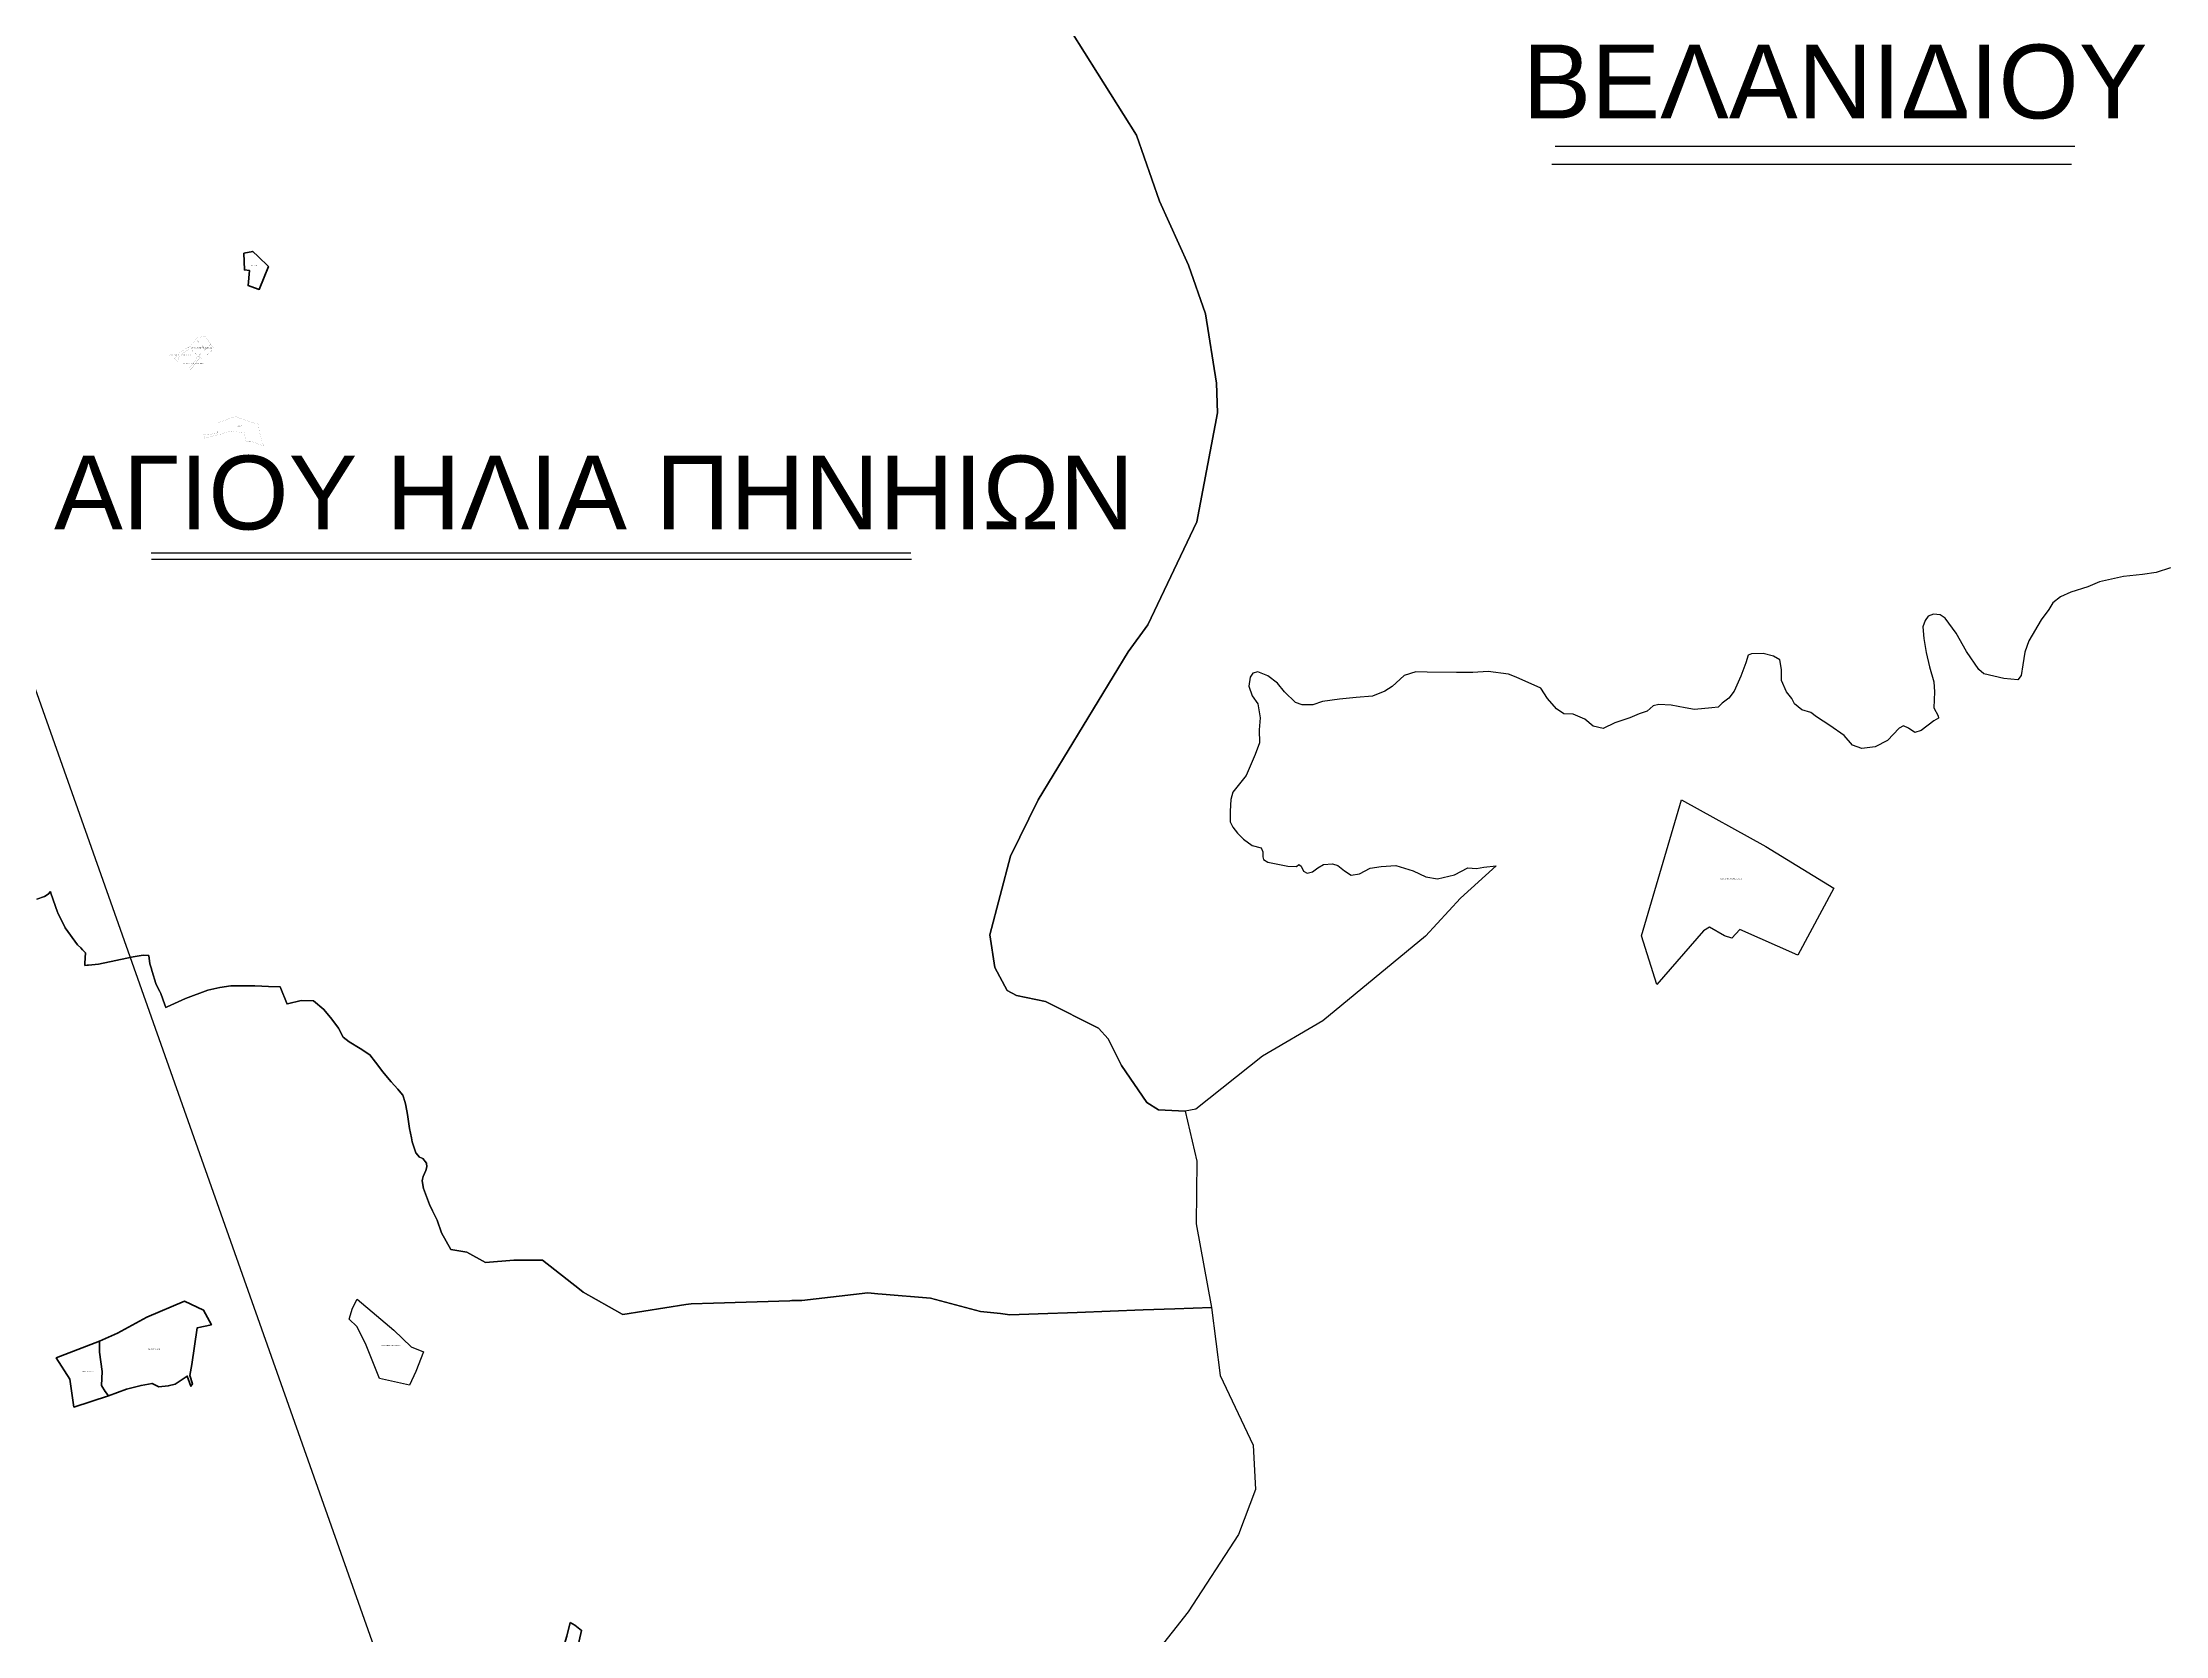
# Model space of a CAD drawing. Header units: metres. Extents: x 245125 to 394351, y 270578 to 4233311.
# Drawn here: x 275750 to 278624, y 4194119 to 4196275 of the extents above; entities that cross this region are included whole.
import ezdxf
from ezdxf.enums import TextEntityAlignment as Align
from ezdxf.lldxf.tags import DXFTag

# ---------------------------------------------------------------- set-up
doc = ezdxf.new("R2010")
doc.units = ezdxf.units.M
doc.linetypes.add('t-orio', pattern=[0.79, 0.5, -0.12, 0.05, -0.12])
for name, color, linetype in [('4495-(228-329)', 103, 'Continuous'), ('ASTOTA', 7, 'Continuous'), ('topo2010', 207, 'Continuous'), ('topo2012', 144, 'Continuous'), ('topo2018', 5, 'Continuous'), ('topo2020', 3, 'Continuous'), ('topo2022', 30, 'Continuous'), ('topo2023', 41, 'Continuous'), ('ΗΛΕΙΑ_Ονομασία ΟΤΑ_ΟΚΧΕ', 6, 'Continuous')]:
    doc.layers.add(name, color=color, linetype=linetype)
doc.styles.add('ARIAL', font='arial.ttf')
doc.styles.get("Standard").update_dxf_attribs({"font": 'arial.ttf'})
tags = doc.linetypes.add('BORDER', pattern=[1.75, 0.5, -0.25, 0.5, -0.25, 0, -0.25]).pattern_tags.tags
tags[14:15] = [DXFTag(74, 4), DXFTag(75, 0), DXFTag(340, '0'), DXFTag(46, 1.0), DXFTag(50, 0.0), DXFTag(44, 0.0), DXFTag(45, 0.0)]
tags[12:13] = [DXFTag(74, 4), DXFTag(75, 0), DXFTag(340, '0'), DXFTag(46, 1.0), DXFTag(50, 0.0), DXFTag(44, 0.0), DXFTag(45, 0.0)]
tags[10:11] = [DXFTag(74, 4), DXFTag(75, 0), DXFTag(340, '0'), DXFTag(46, 1.0), DXFTag(50, 0.0), DXFTag(44, 0.0), DXFTag(45, 0.0)]
tags[8:9] = [DXFTag(74, 4), DXFTag(75, 0), DXFTag(340, '0'), DXFTag(46, 1.0), DXFTag(50, 0.0), DXFTag(44, 0.0), DXFTag(45, 0.0)]
tags[6:7] = [DXFTag(74, 4), DXFTag(75, 0), DXFTag(340, '0'), DXFTag(46, 1.0), DXFTag(50, 0.0), DXFTag(44, 0.0), DXFTag(45, 0.0)]
tags[4:5] = [DXFTag(74, 4), DXFTag(75, 0), DXFTag(340, '0'), DXFTag(46, 1.0), DXFTag(50, 0.0), DXFTag(44, 0.0), DXFTag(45, 0.0)]
tags = doc.linetypes.add('DASHDOT2', pattern=[0.5, 0.25, -0.125, 0, -0.125]).pattern_tags.tags
tags[10:11] = [DXFTag(74, 4), DXFTag(75, 0), DXFTag(340, '0'), DXFTag(46, 1.0), DXFTag(50, 0.0), DXFTag(44, 0.0), DXFTag(45, 0.0)]
tags[8:9] = [DXFTag(74, 4), DXFTag(75, 0), DXFTag(340, '0'), DXFTag(46, 1.0), DXFTag(50, 0.0), DXFTag(44, 0.0), DXFTag(45, 0.0)]
tags[6:7] = [DXFTag(74, 4), DXFTag(75, 0), DXFTag(340, '0'), DXFTag(46, 1.0), DXFTag(50, 0.0), DXFTag(44, 0.0), DXFTag(45, 0.0)]
tags[4:5] = [DXFTag(74, 4), DXFTag(75, 0), DXFTag(340, '0'), DXFTag(46, 1.0), DXFTag(50, 0.0), DXFTag(44, 0.0), DXFTag(45, 0.0)]
tags = doc.linetypes.add('DASHED', pattern=[0.75, 0.5, -0.25]).pattern_tags.tags
tags[6:7] = [DXFTag(74, 4), DXFTag(75, 0), DXFTag(340, '0'), DXFTag(46, 1.0), DXFTag(50, 0.0), DXFTag(44, 0.0), DXFTag(45, 0.0)]
tags[4:5] = [DXFTag(74, 4), DXFTag(75, 0), DXFTag(340, '0'), DXFTag(46, 1.0), DXFTag(50, 0.0), DXFTag(44, 0.0), DXFTag(45, 0.0)]
tags = doc.linetypes.add('HIDDEN', pattern=[0.375, 0.25, -0.125]).pattern_tags.tags
tags[6:7] = [DXFTag(74, 4), DXFTag(75, 0), DXFTag(340, '0'), DXFTag(46, 1.0), DXFTag(50, 0.0), DXFTag(44, 0.0), DXFTag(45, 0.0)]
tags[4:5] = [DXFTag(74, 4), DXFTag(75, 0), DXFTag(340, '0'), DXFTag(46, 1.0), DXFTag(50, 0.0), DXFTag(44, 0.0), DXFTag(45, 0.0)]

msp = doc.modelspace()

# ---------------------------------------------------------------- linework, layer by layer
at = {"layer": '4495-(228-329)', "color": 103}
for p, q in [((277797.8, 4196134.7), (278501.2, 4196134.7)), ((277793.4, 4196110.5), (278496.8, 4196110.5)), ((275897, 4195584.2), (276925.6, 4195584.2)), ((275897.7, 4195575.7), (276926.3, 4195575.7))]:
    msp.add_line(p, q, dxfattribs=at)
at = {"layer": 'ASTOTA', "color": 253, "linetype": 'HIDDEN', "ltscale": 300}
for points in [[(277143, 4196289.5), (277230.8, 4196150), (277262.2, 4196060.5), (277301.4, 4195974), (277324.4, 4195908), (277339.3, 4195814), (277340.7, 4195774), (277312.7, 4195626.5), (277246.3, 4195487), (277219.6, 4195450.5), (277097.7, 4195250), (277060.5, 4195174), (277032.5, 4195067.5), (277039.3, 4195023), (277055.9, 4194992), (277068.5, 4194985), (277107.9, 4194977), (277179.5, 4194941), (277192.7, 4194926.5), (277210.8, 4194890.5), (277244.8, 4194840.5), (277261, 4194830.5), (277296.8, 4194828.5), (277312.7, 4194761), (277312, 4194676), (277332.7, 4194563), (277282.7, 4194561.2), (277239.9, 4194559.6), (277150.6, 4194556.3), (277097.8, 4194554.4), (277059.5, 4194553), (277046.7, 4194554.5), (277019.7, 4194557.5), (276972.5, 4194570.1), (276952.3, 4194575.5), (276886.9, 4194580.9), (276880.6, 4194581.4), (276867.5, 4194582.5), (276778.1, 4194572.5), (276764.2, 4194572.1), (276761.5, 4194572), (276658.2, 4194568.9), (276628.3, 4194568), (276621.1, 4194566.9), (276535.7, 4194553.3), (276534.7, 4194553.8), (276481.8, 4194583.6), (276476.8, 4194587.6), (276426.8, 4194627), (276404.3, 4194627.1), (276388.1, 4194627.1), (276349.7, 4194623.8), (276324.4, 4194637.6), (276302.9, 4194641.5), (276290.2, 4194663.9), (276284.1, 4194681), (276277.9, 4194693.8), (276273.7, 4194702.4), (276265.6, 4194723.8), (276263.8, 4194734.5), (276264.3, 4194736.7), (276265.1, 4194740), (276268.8, 4194748.2), (276270.4, 4194753.4), (276269.7, 4194758.4), (276264.7, 4194764.4), (276260.5, 4194766.4), (276255.5, 4194772.1), (276250.6, 4194786.9), (276249.4, 4194792.7), (276246.7, 4194805.3), (276244.3, 4194824.3), (276241.9, 4194836.5), (276241.1, 4194840.4), (276237.6, 4194850.5), (276233, 4194856), (276231.2, 4194858.2), (276221.9, 4194868.5), (276210.3, 4194882.5), (276205.4, 4194889), (276200.8, 4194895), (276192.9, 4194904.7), (276180.2, 4194913.4), (276165, 4194922.6), (276156.9, 4194928.6), (276150.5, 4194941), (276141.5, 4194953.1), (276131, 4194966.1), (276116.8, 4194977.8), (276100.2, 4194978.4), (276081.6, 4194973.7), (276081, 4194973.6), (276071.5, 4194997), (276055.7, 4194997.6), (276046.7, 4194998), (276037.2, 4194998.1), (276030.6, 4194998.1), (276004.7, 4194998.1), (275990, 4194996), (275973.8, 4194992.6), (275943.5, 4194981.1), (275918.5, 4194969.7), (275917.1, 4194969.1), (275915.5, 4194972.7), (275910.1, 4194987.7), (275908.6, 4194990.7), (275905.7, 4194996.5), (275903.3, 4195001.4), (275898.4, 4195017.8), (275897, 4195022.6), (275895.4, 4195027.9), (275893.8, 4195039.3), (275886.2, 4195039.9), (275872.9, 4195037.5), (275825.8, 4195027.6), (275812.2, 4195026.3), (275810.6, 4195026.2), (275807.3, 4195025.9), (275807.3, 4195028.7), (275807.8, 4195036), (275808.3, 4195043.1), (275804.3, 4195047), (275801.7, 4195049.5), (275797.4, 4195053.7), (275780.7, 4195076.7), (275770.6, 4195097.1), (275770.2, 4195098.2), (275761.4, 4195123.8), (275760.7, 4195125.8), (275757.5, 4195122.2), (275752.8, 4195119), (275742.3, 4195115.5)], [(278630.9, 4195563.9), (278611.4, 4195557.7), (278592.7, 4195555.1), (278567.3, 4195552.6), (278534.8, 4195545), (278518.9, 4195538.4), (278495.8, 4195531.2), (278481.8, 4195525), (278471.6, 4195516.7), (278465.9, 4195507.8), (278455.8, 4195493.9), (278439.2, 4195465.4), (278433.7, 4195450.1), (278430.8, 4195432.7), (278428.5, 4195418.2), (278424.1, 4195412.7), (278405.3, 4195414.1), (278378.2, 4195420.5), (278371.4, 4195426.7), (278354.6, 4195450.9), (278340.5, 4195475.7), (278325.9, 4195496), (278319.2, 4195500.5), (278309.9, 4195501.4), (278302.9, 4195498.6), (278298.5, 4195493), (278295.6, 4195484.2), (278296.9, 4195468.5), (278300.2, 4195449.5), (278304.6, 4195430.1), (278310.5, 4195410), (278311.4, 4195396.4), (278310.5, 4195374.6), (278316.4, 4195363.8), (278316.8, 4195360.6), (278310.6, 4195357.2), (278293.4, 4195344.1), (278284.8, 4195341.1), (278276.2, 4195347.3), (278269.3, 4195350.1), (278263.4, 4195347.3), (278247.5, 4195330.3), (278230.9, 4195321.9), (278212.9, 4195319.5), (278200.1, 4195324.2), (278188.9, 4195337), (278169.8, 4195350.5), (278151.4, 4195362.3), (278143.9, 4195368.5), (278131.9, 4195371.8), (278121.6, 4195380.1), (278118.4, 4195387.1), (278110.8, 4195396.1), (278104, 4195411.8), (278104, 4195426.7), (278102.1, 4195439.4), (278093.3, 4195444.6), (278079.4, 4195448.1), (278063.8, 4195447.9), (278059.1, 4195446.1), (278055.8, 4195435.6), (278049.3, 4195417.6), (278040.1, 4195397.1), (278032.8, 4195387.8), (278023.7, 4195380.8), (278018.5, 4195375.7), (278009.8, 4195374.8), (277986.3, 4195372.5), (277973.7, 4195374.6), (277954.9, 4195378), (277938.1, 4195379.2), (277930.6, 4195377.3), (277922.4, 4195370), (277911.5, 4195366.6), (277899, 4195360.9), (277878.6, 4195354.4), (277863, 4195346.8), (277849.1, 4195350), (277837.9, 4195359.1), (277822, 4195366.1), (277809.7, 4195366.7), (277799.5, 4195373.4), (277787.6, 4195387.1), (277778.3, 4195401), (277745.1, 4195416.2), (277734.8, 4195420.4), (277707.2, 4195423.6), (277686.3, 4195422.6), (277664.4, 4195422.6), (277624.3, 4195422.9), (277609.3, 4195423.4), (277593.4, 4195418.4), (277577.2, 4195403.3), (277567.2, 4195397.2), (277550.7, 4195390.5), (277528.4, 4195388.6), (277505.8, 4195386.3), (277482.9, 4195383), (277469.8, 4195378.8), (277455.3, 4195378.8), (277446.1, 4195381.6), (277431.3, 4195396.1), (277422.1, 4195407.9), (277409, 4195417.9), (277395.2, 4195423.4), (277388.3, 4195421.6), (277385, 4195416.3), (277383, 4195404.1), (277387.7, 4195391), (277395.4, 4195379.9), (277398.5, 4195361.1), (277397, 4195344.6), (277397.4, 4195327.3), (277391.6, 4195311.4), (277379.4, 4195283), (277361.2, 4195260.6), (277358.7, 4195250.7), (277357.9, 4195234.9), (277358, 4195220.2), (277361.2, 4195212.9), (277367.9, 4195205.1), (277375.8, 4195196.9), (277387.7, 4195188.3), (277400, 4195185.1), (277402, 4195179.7), (277402, 4195173.1), (277403, 4195169.1), (277408.8, 4195165.6), (277424.5, 4195162.7), (277436, 4195160.3), (277447.7, 4195159.7), (277450.8, 4195162.4), (277454, 4195160.3), (277456.9, 4195153.6), (277462, 4195150.9), (277469.3, 4195152.4), (277476.3, 4195157.9), (277484.1, 4195162.4), (277496.2, 4195163.4), (277503.5, 4195161.2), (277512.6, 4195153.9), (277521.7, 4195148.1), (277533, 4195150.1), (277547.4, 4195157.4), (277562.2, 4195159.7), (277582.1, 4195161.2), (277605.6, 4195153.8), (277622.6, 4195146), (277638.6, 4195143), (277661.7, 4195148.6), (277679.5, 4195157.8), (277691.4, 4195157.3), (277701.4, 4195159), (277718.1, 4195160.5), (277669.7, 4195117), (277622.2, 4195065.5), (277483.4, 4194951), (277401.4, 4194903), (277311.4, 4194831.5), (277296.8, 4194828.5), (277261, 4194830.5), (277244.8, 4194840.5), (277210.8, 4194890.5), (277192.7, 4194926.5), (277179.5, 4194941), (277107.9, 4194977), (277068.5, 4194985), (277055.9, 4194992), (277039.3, 4195023), (277032.5, 4195067.5), (277060.5, 4195174), (277097.7, 4195250), (277219.6, 4195450.5), (277246.3, 4195487), (277312.7, 4195626.5), (277340.7, 4195774), (277339.3, 4195814), (277324.4, 4195908), (277301.4, 4195974), (277262.2, 4196060.5), (277230.8, 4196150), (277143, 4196289.5)], [(278630.9, 4195563.9), (278611.4, 4195557.7), (278592.7, 4195555.1), (278567.3, 4195552.6), (278534.8, 4195545), (278518.9, 4195538.4), (278495.8, 4195531.2), (278481.8, 4195525), (278471.6, 4195516.7), (278465.9, 4195507.8), (278455.8, 4195493.9), (278439.2, 4195465.4), (278433.7, 4195450.1), (278430.8, 4195432.7), (278428.5, 4195418.2), (278424.1, 4195412.7), (278405.3, 4195414.1), (278378.2, 4195420.5), (278371.4, 4195426.7), (278354.6, 4195450.9), (278340.5, 4195475.7), (278325.9, 4195496), (278319.2, 4195500.5), (278309.9, 4195501.4), (278302.9, 4195498.6), (278298.5, 4195493), (278295.6, 4195484.2), (278296.9, 4195468.5), (278300.2, 4195449.5), (278304.6, 4195430.1), (278310.5, 4195410), (278311.4, 4195396.4), (278310.5, 4195374.6), (278316.4, 4195363.8), (278316.8, 4195360.6), (278310.6, 4195357.2), (278293.4, 4195344.1), (278284.8, 4195341.1), (278276.2, 4195347.3), (278269.3, 4195350.1), (278263.4, 4195347.3), (278247.5, 4195330.3), (278230.9, 4195321.9), (278212.9, 4195319.5), (278200.1, 4195324.2), (278188.9, 4195337), (278169.8, 4195350.5), (278151.4, 4195362.3), (278143.9, 4195368.5), (278131.9, 4195371.8), (278121.6, 4195380.1), (278118.4, 4195387.1), (278110.8, 4195396.1), (278104, 4195411.8), (278104, 4195426.7), (278102.1, 4195439.4), (278093.3, 4195444.6), (278079.4, 4195448.1), (278063.8, 4195447.9), (278059.1, 4195446.1), (278055.8, 4195435.6), (278049.3, 4195417.6), (278040.1, 4195397.1), (278032.8, 4195387.8), (278023.7, 4195380.8), (278018.5, 4195375.7), (278009.8, 4195374.8), (277986.3, 4195372.5), (277973.7, 4195374.6), (277954.9, 4195378), (277938.1, 4195379.2), (277930.6, 4195377.3), (277922.4, 4195370), (277911.5, 4195366.6), (277899, 4195360.9), (277878.6, 4195354.4), (277863, 4195346.8), (277849.1, 4195350), (277837.9, 4195359.1), (277822, 4195366.1), (277809.7, 4195366.7), (277799.5, 4195373.4), (277787.6, 4195387.1), (277778.3, 4195401), (277745.1, 4195416.2), (277734.8, 4195420.4), (277707.2, 4195423.6), (277686.3, 4195422.6), (277664.4, 4195422.6), (277624.3, 4195422.9), (277609.3, 4195423.4), (277593.4, 4195418.4), (277577.2, 4195403.3), (277567.2, 4195397.2), (277550.7, 4195390.5), (277528.4, 4195388.6), (277505.8, 4195386.3), (277482.9, 4195383), (277469.8, 4195378.8), (277455.3, 4195378.8), (277446.1, 4195381.6), (277431.3, 4195396.1), (277422.1, 4195407.9), (277409, 4195417.9), (277395.2, 4195423.4), (277388.3, 4195421.6), (277385, 4195416.3), (277383, 4195404.1), (277387.7, 4195391), (277395.4, 4195379.9), (277398.5, 4195361.1), (277397, 4195344.6), (277397.4, 4195327.3), (277391.6, 4195311.4), (277379.4, 4195283), (277361.2, 4195260.6), (277358.7, 4195250.7), (277357.9, 4195234.9), (277358, 4195220.2), (277361.2, 4195212.9), (277367.9, 4195205.1), (277375.8, 4195196.9), (277387.7, 4195188.3), (277400, 4195185.1), (277402, 4195179.7), (277402, 4195173.1), (277403, 4195169.1), (277408.8, 4195165.6), (277424.5, 4195162.7), (277436, 4195160.3), (277447.7, 4195159.7), (277450.8, 4195162.4), (277454, 4195160.3), (277456.9, 4195153.6), (277462, 4195150.9), (277469.3, 4195152.4), (277476.3, 4195157.9), (277484.1, 4195162.4), (277496.2, 4195163.4), (277503.5, 4195161.2), (277512.6, 4195153.9), (277521.7, 4195148.1), (277533, 4195150.1), (277547.4, 4195157.4), (277562.2, 4195159.7), (277582.1, 4195161.2), (277605.6, 4195153.8), (277622.6, 4195146), (277638.6, 4195143), (277661.7, 4195148.6), (277679.5, 4195157.8), (277691.4, 4195157.3), (277701.4, 4195159), (277718.1, 4195160.5), (277669.7, 4195117), (277622.2, 4195065.5), (277483.4, 4194951), (277401.4, 4194903), (277311.4, 4194831.5), (277296.8, 4194828.5), (277261, 4194830.5), (277244.8, 4194840.5), (277210.8, 4194890.5), (277192.7, 4194926.5), (277179.5, 4194941), (277107.9, 4194977), (277068.5, 4194985), (277055.9, 4194992), (277039.3, 4195023), (277032.5, 4195067.5), (277060.5, 4195174), (277097.7, 4195250), (277219.6, 4195450.5), (277246.3, 4195487), (277312.7, 4195626.5), (277340.7, 4195774), (277339.3, 4195814), (277324.4, 4195908), (277301.4, 4195974), (277262.2, 4196060.5), (277230.8, 4196150), (277143, 4196289.5)], [(275742.3, 4195115.5), (275752.8, 4195119), (275757.5, 4195122.2), (275760.7, 4195125.8), (275761.4, 4195123.8), (275770.2, 4195098.2), (275770.6, 4195097.1), (275780.7, 4195076.7), (275797.4, 4195053.7), (275801.7, 4195049.5), (275804.3, 4195047), (275808.3, 4195043.1), (275807.8, 4195036), (275807.3, 4195028.7), (275807.3, 4195025.9), (275810.6, 4195026.2), (275812.2, 4195026.3), (275825.8, 4195027.6), (275872.9, 4195037.5), (275886.2, 4195039.9), (275893.8, 4195039.3), (275895.4, 4195027.9), (275897, 4195022.6), (275898.4, 4195017.8), (275903.3, 4195001.4), (275905.7, 4194996.5), (275908.6, 4194990.7), (275910.1, 4194987.7), (275915.5, 4194972.7), (275917.1, 4194969.1), (275918.5, 4194969.7), (275943.5, 4194981.1), (275973.8, 4194992.6), (275990, 4194996), (276004.7, 4194998.1), (276030.6, 4194998.1), (276037.2, 4194998.1), (276046.7, 4194998), (276055.7, 4194997.6), (276071.5, 4194997), (276081, 4194973.6), (276081.6, 4194973.7), (276100.2, 4194978.4), (276116.8, 4194977.8), (276131, 4194966.1), (276141.5, 4194953.1), (276150.5, 4194941), (276156.9, 4194928.6), (276165, 4194922.6), (276180.2, 4194913.4), (276192.9, 4194904.7), (276200.8, 4194895), (276205.4, 4194889), (276210.3, 4194882.5), (276221.9, 4194868.5), (276231.2, 4194858.2), (276233, 4194856), (276237.6, 4194850.5), (276241.1, 4194840.4), (276241.9, 4194836.5), (276244.3, 4194824.3), (276246.7, 4194805.3), (276249.4, 4194792.7), (276250.6, 4194786.9), (276255.5, 4194772.1), (276260.5, 4194766.4), (276264.7, 4194764.4), (276269.7, 4194758.4), (276270.4, 4194753.4), (276268.8, 4194748.2), (276265.1, 4194740), (276264.3, 4194736.7), (276263.8, 4194734.5), (276265.6, 4194723.8), (276273.7, 4194702.4), (276277.9, 4194693.8), (276284.1, 4194681), (276290.2, 4194663.9), (276302.9, 4194641.5), (276324.4, 4194637.6), (276349.7, 4194623.8), (276388.1, 4194627.1), (276404.3, 4194627.1), (276426.8, 4194627), (276476.8, 4194587.6), (276481.8, 4194583.6), (276534.7, 4194553.8), (276535.7, 4194553.3), (276621.1, 4194566.9), (276628.3, 4194568), (276658.2, 4194568.9), (276761.5, 4194572), (276764.2, 4194572.1), (276778.1, 4194572.5), (276867.5, 4194582.5), (276880.6, 4194581.4), (276886.9, 4194580.9), (276952.3, 4194575.5), (276972.5, 4194570.1), (277019.7, 4194557.5), (277046.7, 4194554.5), (277059.5, 4194553), (277097.8, 4194554.4), (277150.6, 4194556.3), (277239.9, 4194559.6), (277282.7, 4194561.2), (277332.7, 4194563), (277344.2, 4194471), (277389, 4194376.5), (277392.1, 4194316.5), (277369.1, 4194255.5), (277300.9, 4194150.7), (277257.8, 4194095.8)], [(275742.3, 4195115.5), (275752.8, 4195119), (275757.5, 4195122.2), (275760.7, 4195125.8), (275761.4, 4195123.8), (275770.2, 4195098.2), (275770.6, 4195097.1), (275780.7, 4195076.7), (275797.4, 4195053.7), (275801.7, 4195049.5), (275804.3, 4195047), (275808.3, 4195043.1), (275807.8, 4195036), (275807.3, 4195028.7), (275807.3, 4195025.9), (275810.6, 4195026.2), (275812.2, 4195026.3), (275825.8, 4195027.6), (275872.9, 4195037.5), (275886.2, 4195039.9), (275893.8, 4195039.3), (275895.4, 4195027.9), (275897, 4195022.6), (275898.4, 4195017.8), (275903.3, 4195001.4), (275905.7, 4194996.5), (275908.6, 4194990.7), (275910.1, 4194987.7), (275915.5, 4194972.7), (275917.1, 4194969.1), (275918.5, 4194969.7), (275943.5, 4194981.1), (275973.8, 4194992.6), (275990, 4194996), (276004.7, 4194998.1), (276030.6, 4194998.1), (276037.2, 4194998.1), (276046.7, 4194998), (276055.7, 4194997.6), (276071.5, 4194997), (276081, 4194973.6), (276081.6, 4194973.7), (276100.2, 4194978.4), (276116.8, 4194977.8), (276131, 4194966.1), (276141.5, 4194953.1), (276150.5, 4194941), (276156.9, 4194928.6), (276165, 4194922.6), (276180.2, 4194913.4), (276192.9, 4194904.7), (276200.8, 4194895), (276205.4, 4194889), (276210.3, 4194882.5), (276221.9, 4194868.5), (276231.2, 4194858.2), (276233, 4194856), (276237.6, 4194850.5), (276241.1, 4194840.4), (276241.9, 4194836.5), (276244.3, 4194824.3), (276246.7, 4194805.3), (276249.4, 4194792.7), (276250.6, 4194786.9), (276255.5, 4194772.1), (276260.5, 4194766.4), (276264.7, 4194764.4), (276269.7, 4194758.4), (276270.4, 4194753.4), (276268.8, 4194748.2), (276265.1, 4194740), (276264.3, 4194736.7), (276263.8, 4194734.5), (276265.6, 4194723.8), (276273.7, 4194702.4), (276277.9, 4194693.8), (276284.1, 4194681), (276290.2, 4194663.9), (276302.9, 4194641.5), (276324.4, 4194637.6), (276349.7, 4194623.8), (276388.1, 4194627.1), (276404.3, 4194627.1), (276426.8, 4194627), (276476.8, 4194587.6), (276481.8, 4194583.6), (276534.7, 4194553.8), (276535.7, 4194553.3), (276621.1, 4194566.9), (276628.3, 4194568), (276658.2, 4194568.9), (276761.5, 4194572), (276764.2, 4194572.1), (276778.1, 4194572.5), (276867.5, 4194582.5), (276880.6, 4194581.4), (276886.9, 4194580.9), (276952.3, 4194575.5), (276972.5, 4194570.1), (277019.7, 4194557.5), (277046.7, 4194554.5), (277059.5, 4194553), (277097.8, 4194554.4), (277150.6, 4194556.3), (277239.9, 4194559.6), (277282.7, 4194561.2), (277332.7, 4194563), (277344.2, 4194471), (277389, 4194376.5), (277392.1, 4194316.5), (277369.1, 4194255.5), (277300.9, 4194150.7), (277257.8, 4194095.8)]]:
    msp.add_lwpolyline(points, dxfattribs=at)
at = {"layer": 'topo2010', "color": 207}
for p, q in [((276169.6, 4194562.1), (276175.8, 4194574.3)), ((276175.8, 4194574.3), (276202.2, 4194552.1)), ((276175.8, 4194574.3), (276175.8, 4194574.3)), ((276165, 4194546.9), (276169.6, 4194562.1)), ((276175.5, 4194537), (276165, 4194546.9)), ((276202.2, 4194552.1), (276225.5, 4194532.1)), ((276187.2, 4194514.2), (276175.5, 4194537)), ((276225.5, 4194532.1), (276249.2, 4194509.8)), ((276206.1, 4194466.8), (276187.2, 4194514.2)), ((276249.2, 4194509.8), (276265.6, 4194503)), ((276265.6, 4194503), (276255.2, 4194476)), ((276246.7, 4194457.9), (276206.1, 4194466.8)), ((276255.2, 4194476), (276246.7, 4194457.9))]:
    msp.add_line(p, q, dxfattribs=at)
msp.add_lwpolyline([(277935.4, 4194999.9), (277914.8, 4195066.1), (277968.9, 4195250.1), (278083.1, 4195186.7), (278175.2, 4195130.6), (278126.4, 4195039.9), (278047.7, 4195074.7), (278037, 4195062.9), (278027, 4195066), (278006.6, 4195077.6), (277998.6, 4195072.9)], close=True, dxfattribs=at)
at = {"layer": 'topo2012', "color": 144, "linetype": 'BORDER', "lineweight": 80}
for points in [[(275827.3, 4194517.4), (275851.3, 4194528.1), (275891.3, 4194549.9), (275942.4, 4194571.5), (275968.1, 4194559.1), (275978.6, 4194539.5), (275959.3, 4194535.3), (275952.2, 4194485.8), (275949.4, 4194470.9), (275952.8, 4194459.6), (275950.9, 4194456.2), (275945.9, 4194469.9), (275929.6, 4194458.9), (275920.2, 4194456.8), (275907.3, 4194455.5), (275898.3, 4194460), (275883.4, 4194457.3), (275863.5, 4194452.3), (275839.1, 4194443.3), (275834.8, 4194449), (275829.9, 4194457.1), (275830.5, 4194476), (275827.1, 4194502.2)], [(275839.1, 4194443.3), (275792.4, 4194428.1), (275787.1, 4194465.7), (275768.6, 4194494.5), (275827.3, 4194517.4), (275827.1, 4194502.2), (275830.5, 4194476), (275829.9, 4194457.1), (275834.8, 4194449), (275839.1, 4194443.3)]]:
    msp.add_lwpolyline(points, close=True, dxfattribs=at)
msp.add_lwpolyline([(276464.1, 4194136.6), (276470.7, 4194133), (276479.7, 4194125.8), (276467.3, 4194071.8), (276446.9, 4194075), (276459.9, 4194117.9), (276464.1, 4194136.6)], dxfattribs=at)
at = {"layer": 'topo2018', "color": 5, "linetype": 'DASHDOT2', "lineweight": 60, "ltscale": 5, "flags": 128}
msp.add_lwpolyline([(276022.7, 4195990), (276034.5, 4195992.5), (276041.7, 4195985.7), (276055.9, 4195972.2), (276049.9, 4195957.7), (276043.3, 4195940.9), (276041.8, 4195941.4), (276028.3, 4195946.3), (276030.1, 4195966.8), (276023.2, 4195967.5), (276022.7, 4195990)], dxfattribs=at)
at = {"layer": 'topo2020', "color": 3, "ltscale": 50, "const_width": 0.1}
msp.add_lwpolyline([(275968.1, 4195745.3), (275971.3, 4195744.4), (275974.4, 4195744.6), (275979.1, 4195745.2), (275986.9, 4195746.7), (275986.7, 4195751.6), (275986.7, 4195760), (275994.1, 4195762.8), (276010.9, 4195769), (276028.8, 4195762.5), (276042.4, 4195758.5), (276043.3, 4195749.5), (276047, 4195736), (276049.2, 4195729.1), (276042.8, 4195731.5), (276033.4, 4195735), (276029, 4195735.2), (276025.8, 4195734.4), (276023, 4195746.9), (276005.6, 4195749.1), (276001, 4195748.5), (275993.7, 4195745.7), (275990.9, 4195744.6), (275987.9, 4195744.4), (275978.4, 4195741.8), (275975.3, 4195741), (275971, 4195739.7), (275969.6, 4195738.6)], close=True, dxfattribs=at)
at = {"layer": 'topo2022', "color": 142, "linetype": 'DASHED', "ltscale": 500}
msp.add_lwpolyline([(274115.5, 4199993.6), (278455, 4200761.4), (282899.7, 4199384.8), (284434.4, 4197903.7), (283321.6, 4196210), (282742.4, 4194991.9), (280612.4, 4196585.9), (279311.5, 4196709.6), (278992.4, 4195837.1), (279405, 4194979.8), (280755.3, 4194090.9), (281605, 4192373.1), (278563.9, 4192558.2), (276707.1, 4192666.8)], close=True, dxfattribs=at)
at = {"layer": 'topo2023', "linetype": 't-orio', "ltscale": 15, "const_width": 0.1}
msp.add_lwpolyline([(275969.7, 4195878.1), (275982.1, 4195860.9), (275972.1, 4195851.8), (275966.8, 4195846.5), (275962.9, 4195849), (275950.2, 4195860.4), (275948.1, 4195862.4), (275950.9, 4195864.3), (275952.9, 4195867.8), (275956, 4195872), (275958.1, 4195874.2), (275960.3, 4195875.5), (275962.5, 4195876.1), (275969.2, 4195877.6), (275969.7, 4195878.1)], dxfattribs=at)
for points in [[(275948.1, 4195862.4), (275950.9, 4195864.3), (275952.9, 4195867.8), (275953, 4195867.9), (275965.7, 4195855.4), (275960.8, 4195850.9), (275950.2, 4195860.4)], [(275948.1, 4195862.4), (275950.9, 4195864.3), (275952.9, 4195867.8), (275953, 4195867.9), (275965.7, 4195855.4), (275960.8, 4195850.9), (275950.2, 4195860.4)], [(275957.7, 4195873.7), (275958.1, 4195874.2), (275960.3, 4195875.5), (275962.5, 4195876.1), (275969.2, 4195877.6), (275969.7, 4195878.1), (275977.8, 4195866.8), (275970.5, 4195860)], [(275960.8, 4195850.9), (275977.8, 4195866.8), (275982.1, 4195860.9), (275972.1, 4195851.8), (275966.8, 4195846.5), (275962.9, 4195849)], [(275934.5, 4195842.6), (275927.9, 4195847.2), (275930.6, 4195849.3), (275932, 4195853.5), (275935.5, 4195855.3), (275937.9, 4195857.2), (275940.4, 4195858.8), (275943, 4195860.2), (275945.5, 4195861.7), (275947.5, 4195863), (275948.1, 4195862.4), (275950.2, 4195860.4), (275946.2, 4195858.5), (275940.1, 4195854.3), (275936.2, 4195850.9), (275934, 4195847.5), (275934.5, 4195842.6)], [(275948.2, 4195833.9), (275960.8, 4195850.9), (275962.9, 4195849), (275950.3, 4195832.2)]]:
    msp.add_lwpolyline(points, close=True, dxfattribs=at)

# ---------------------------------------------------------------- texts
at = {"layer": 'topo2010', "color": 207, "lineweight": 80, "ltscale": 20, "char_height": 1, "attachment_point": 1}
for s, insert, width in [('ΚΟΡΔΟΝΟΥΡΗΣ ΧΑΒΑΡΙΩΤΗΣ-10(ορθογωνιες)', (278021.3, 4195143.6), 30.811), ('KOΡΔΟΝΟΥΡΗΣ ΚΑΛΑΘΑ-10(ορθογωνιες)', (276207.9, 4194511.9), 39.123)]:
    msp.add_mtext(s, dxfattribs=dict(at, insert=insert, width=width))
at = {"layer": 'topo2012', "color": 144, "lineweight": 80, "ltscale": 20, "char_height": 1, "width": 11.817, "attachment_point": 1}
for insert in [(275893.1, 4194506.9), (275802.7, 4194476.4)]:
    msp.add_mtext('ΠΑΝΑΓΙΩΤΟΠΟΥΛΟΣ-12', dxfattribs=dict(at, insert=insert))
at = {"layer": 'topo2018', "color": 5, "lineweight": 80, "ltscale": 20, "insert": (276032.7, 4195973.7), "char_height": 1, "width": 10.375, "attachment_point": 1}
msp.add_mtext('MΠΙΤΣΙΚΟΛΗΣ-18', dxfattribs=at)
at = {"layer": 'topo2020', "color": 3, "insert": (276013.4, 4195756.5), "char_height": 1, "width": 4.974, "attachment_point": 1}
msp.add_mtext('ΚΑΨΗΣ-20', dxfattribs=at)
at = {"layer": 'topo2023', "char_height": 1, "width": 38.944, "attachment_point": 1}
for insert in [(275922.2, 4195852.7), (275940.5, 4195840.9), (275951.5, 4195862.4)]:
    msp.add_mtext('ΔΗΜΟΠΟΥΛΟΣ ΓΕΩΡΓΙΟΣ ΑΓΙΟΣ ΗΛΙΑΣ-23', dxfattribs=dict(at, insert=insert))
at = {"layer": 'ΗΛΕΙΑ_Ονομασία ΟΤΑ_ΟΚΧΕ', "color": 253, "style": 'ARIAL'}
for s, p in [('ΒΕΛΑΝΙΔΙΟΥ', (278176.6, 4196222.5)), ('ΑΓΙΟΥ ΗΛΙΑ ΠΗΝΗΙΩΝ', (276496.6, 4195666.1))]:
    msp.add_text(s, height=100, dxfattribs=at).set_placement(p, align=Align.MIDDLE)

doc.saveas('drawing.dxf')
